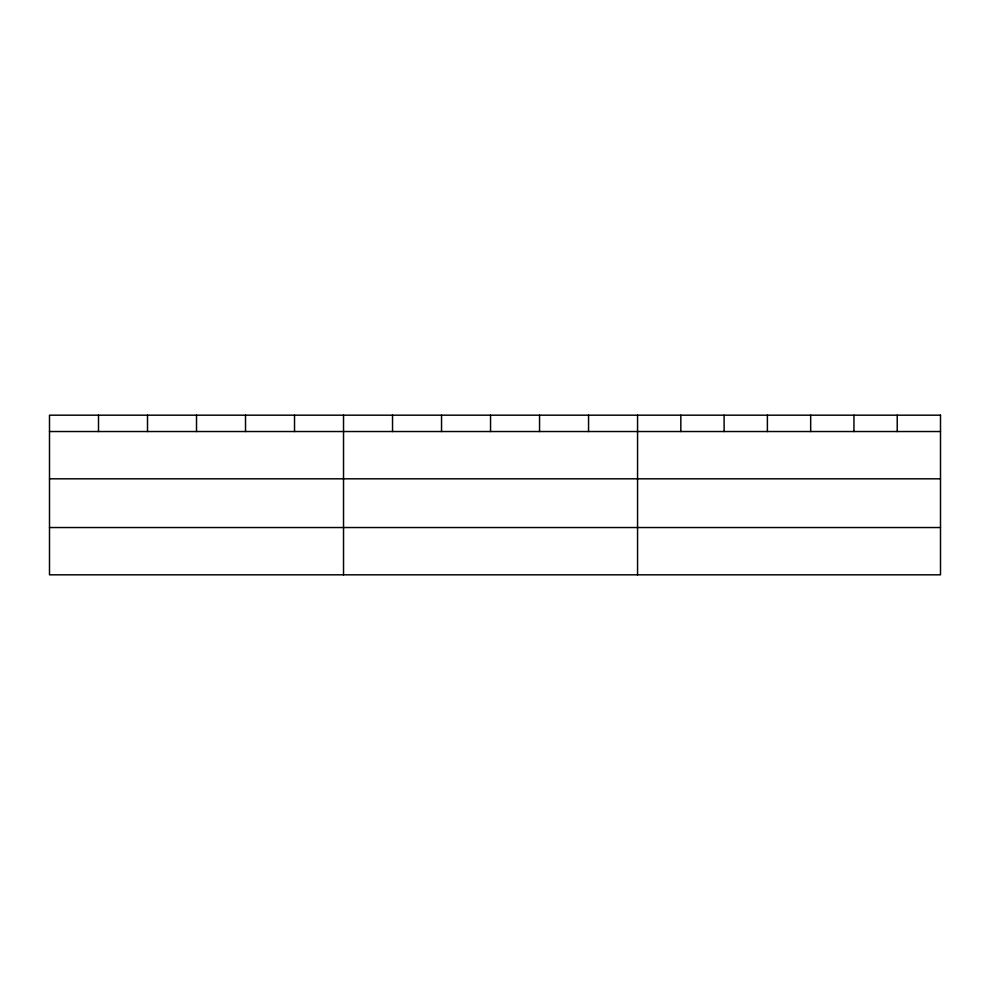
<?xml version="1.0" encoding="UTF-8"?>
<svg xmlns="http://www.w3.org/2000/svg" width="990" height="990" viewBox="0 0 990 990"><rect width="100%" height="100%" fill="white"/><g stroke="black" fill="none" stroke-linecap="round" stroke-linejoin="round"><path stroke-width="1.49" d="M49.5 431.529L940.5 431.529M49.5 478.814L940.5 478.814M49.5 527.534L940.5 527.534M897.225 415.181L897.225 431.529M853.949 415.181L853.949 431.529M810.674 415.181L810.674 431.529M767.386 415.181L767.386 431.529M724.111 415.181L724.111 431.529M680.835 415.181L680.835 431.529M637.56 415.181L637.56 574.819M588.555 415.181L588.555 431.529M539.55 415.181L539.55 431.529M490.545 415.181L490.545 431.529M441.54 415.181L441.54 431.529M392.535 415.181L392.535 431.529M343.53 415.181L343.53 574.819M294.525 415.181L294.525 431.529M245.52 415.181L245.52 431.529M196.515 415.181L196.515 431.529M147.51 415.181L147.51 431.529M98.505 415.181L98.505 431.529M940.5 415.181L49.5 415.181L49.5 574.819L940.5 574.819L940.5 415.181"/></g></svg>
